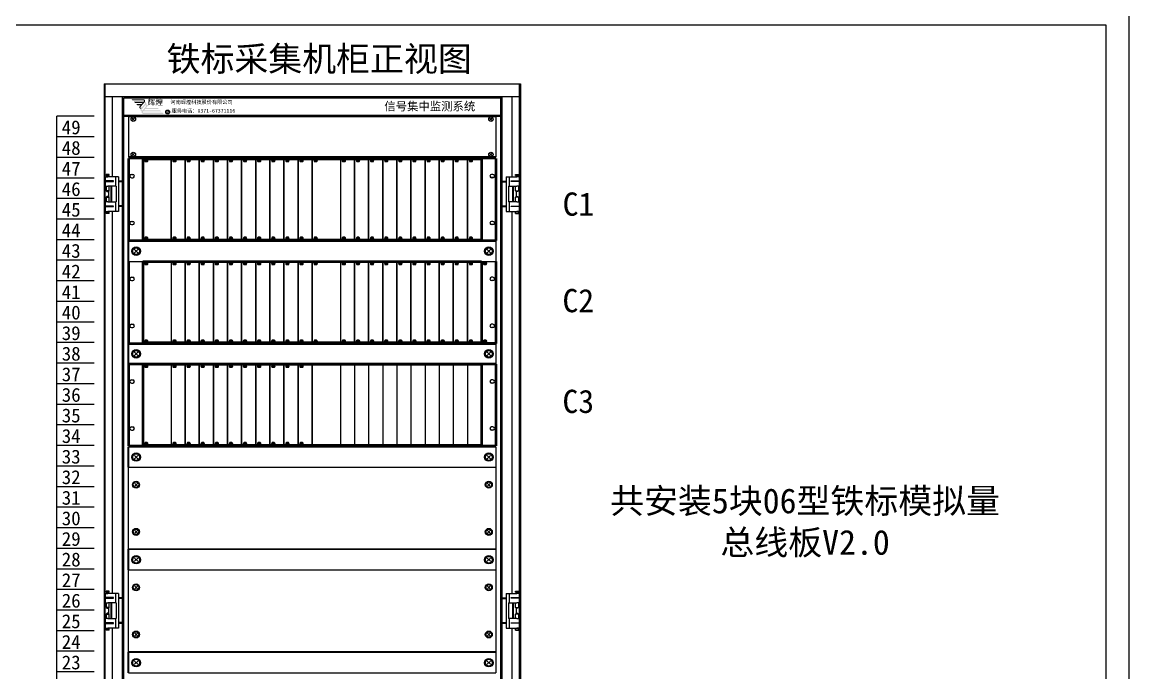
# Model space of a CAD drawing. Extents: x -75138 to 15640, y -12340 to 70479.
# Drawn here: x 4848 to 7240, y -4880 to -3474 of the extents above; entities that cross this region are included whole.
import ezdxf
from ezdxf.enums import TextEntityAlignment as Align

# ---------------------------------------------------------------- set-up
doc = ezdxf.new("R2010")
doc.units = 0
doc.linetypes.add('CENTER', pattern=[2, 1.25, -0.25, 0.25, -0.25])
doc.layers.get('0').update_dxf_attribs({"linetype": 'CONTINUOUS'})
doc.layers.get('Defpoints').update_dxf_attribs({"linetype": 'CONTINUOUS'})
for name, color, linetype, lineweight in [('6文字层', 3, 'CONTINUOUS', 35), ('中心线', 1, 'CENTER', 18), ('轮廓', 7, 'CONTINUOUS', 50)]:
    doc.layers.add(name, color=color, linetype=linetype, lineweight=lineweight)
doc.layers.add('参考线层', color=4, linetype='CONTINUOUS', plot=False)
for name, color, linetype in [('图框_外框线', 7, 'CONTINUOUS'), ('尺寸线', 3, 'CONTINUOUS'), ('轮廓线', 7, 'CONTINUOUS')]:
    doc.layers.add(name, color=color, linetype=linetype)
doc.styles.add('Ht', font='SIMHEI.TTF')
doc.styles.get("Standard").update_dxf_attribs({"font": 'SIMFANG.TTF'})
doc.styles.add('仿宋3.5', font='SIMFANG.TTF', dxfattribs={"width": 0.7, "height": 3.5})
doc.styles.add('宋体', font='SimSun.ttf')
doc.styles.add('黑', font='SIMHEI.TTF')
doc.styles.add('黑体', font='SIMHEI.TTF')

# ---------------------------------------------------------------- blocks, each defined once
blk = doc.blocks.new('机架')
at = {"color": 7, "linetype": 'Continuous', "ltscale": 25.4}
for p, q in [((10682.3, 8398.9), (10682.3, 8396.2)), ((10688.5, 8396.2), (10682.3, 8396.2)), ((10688.5, 8396.2), (10688.5, 8398.9))]:
    blk.add_line(p, q, dxfattribs=at)
blk.add_line((11559.5, 7575.7), (11559.5, 8400.7))
at = {"layer": '尺寸线'}
blk.add_line((10720.1, 6428), (10720.1, 6428), dxfattribs=at)
at = {"layer": '轮廓线'}
for p, q in [((10677.6, 8676.2), (10677.6, 6326.2)), ((10677.6, 8676.2), (11577.6, 8676.2)), ((10680.1, 6385.6), (10680.1, 8676.2)), ((11575, 6385.6), (11575, 8676.2)), ((11577.6, 8676.2), (11577.6, 6326.2)), ((10680.1, 8648.7), (11577.6, 8648.7)), ((10695.6, 8475.7), (10695.6, 8648.7)), ((10717.6, 6385.6), (10717.6, 8648.7)), ((10720, 8646.2), (11535.1, 8646.2)), ((10720.1, 6388.1), (10720.1, 8646.2)), ((11535.1, 6385.6), (11535.1, 8648.7)), ((11537.5, 6385.6), (11537.5, 8648.7)), ((11559.5, 8475.7), (11559.5, 8648.7)), ((10680.1, 8475.7), (10685.4, 8475.7)), ((10680.1, 8475.7), (10680.1, 8455.2)), ((10681.4, 8465.4), (10681.4, 8466.8)), ((10685.4, 8466.8), (10681.4, 8466.8)), ((10688.5, 8480.2), (10682.3, 8480.2)), ((10682.3, 8480.2), (10682.3, 8478.4)), ((10688.5, 8478.4), (10682.3, 8478.4)), ((10682.3, 8476.2), (10688.5, 8476.2)), ((10682.3, 8476.2), (10682.3, 8475.7)), ((10683.5, 8478.4), (10683.5, 8476.2)), ((10702, 8475.7), (10685.4, 8475.7)), ((10697.7, 8466.8), (10685.4, 8466.8)), ((10687.4, 8478.4), (10687.4, 8476.2)), ((10687.4, 8476.2), (10687.4, 8478.4)), ((10688.5, 8478.4), (10688.5, 8480.2)), ((10688.5, 8475.7), (10688.5, 8476.2)), ((10697.7, 8465.4), (10697.7, 8466.8)), ((10708.4, 8475.7), (10702, 8475.7)), ((10702, 8475.7), (10702, 8455.2)), ((10708.4, 8475.7), (10708.4, 8466.3)), ((10708.4, 8466.3), (10708.4, 8464.5)), ((10717.6, 8466.3), (10708.4, 8466.3)), ((11537.5, 8466.3), (11546.7, 8466.3)), ((11546.7, 8475.7), (11546.7, 8466.3)), ((11546.7, 8475.7), (11553.1, 8475.7)), ((11546.7, 8466.3), (11546.7, 8464.5)), ((11553.1, 8475.7), (11553.1, 8455.2)), ((11553.1, 8475.7), (11569.7, 8475.7)), ((11557.4, 8466.8), (11569.7, 8466.8)), ((11557.4, 8465.4), (11557.4, 8466.8)), ((11566.6, 8478.4), (11566.6, 8480.2)), ((11566.6, 8480.2), (11572.8, 8480.2)), ((11566.6, 8478.4), (11572.8, 8478.4)), ((11566.6, 8475.7), (11566.6, 8476.2)), ((11572.8, 8476.2), (11566.6, 8476.2)), ((11567.7, 8476.2), (11567.7, 8478.4)), ((11567.7, 8478.4), (11567.7, 8476.2)), ((11575, 8475.7), (11569.7, 8475.7)), ((11569.7, 8466.8), (11573.7, 8466.8)), ((11571.6, 8478.4), (11571.6, 8476.2)), ((11572.8, 8480.2), (11572.8, 8478.4)), ((11572.8, 8476.2), (11572.8, 8475.7)), ((11573.7, 8465.4), (11573.7, 8466.8)), ((11575, 8475.7), (11575, 8455.2)), ((10680.1, 8455.2), (10685.4, 8455.2)), ((10681.4, 8465.4), (10685.4, 8465.4)), ((10682.3, 8455.2), (10682.3, 8445.3)), ((10688.5, 8445.3), (10682.3, 8445.3)), ((10682.3, 8445.3), (10684.1, 8443.6)), ((10684.1, 8443.6), (10686.8, 8443.6)), ((10685.4, 8465.4), (10697.7, 8465.4)), ((10702, 8455.2), (10685.4, 8455.2)), ((10686.8, 8443.6), (10688.5, 8445.3)), ((10687.4, 8444.2), (10687.4, 8432.2)), ((10688.5, 8445.3), (10688.5, 8455.2)), ((10693.2, 8421.2), (10693.2, 8455.2)), ((10694.1, 8443.6), (10694.1, 8455.2)), ((10694.1, 8443.6), (10694.3, 8443.6)), ((10694.3, 8432.8), (10694.3, 8443.6)), ((10704, 8455.2), (10702, 8455.2)), ((10704, 8455.2), (10704, 8421.2)), ((10708.4, 8464.5), (10708.4, 8412.8)), ((10717.6, 8464.5), (10708.4, 8464.5)), ((11537.5, 8464.5), (11546.7, 8464.5)), ((11546.7, 8464.5), (11546.7, 8412.8)), ((11551.1, 8455.2), (11551.1, 8421.2)), ((11551.1, 8455.2), (11553.1, 8455.2)), ((11553.1, 8455.2), (11569.7, 8455.2)), ((11569.7, 8465.4), (11557.4, 8465.4)), ((11561, 8443.6), (11560.8, 8443.6)), ((11560.8, 8432.8), (11560.8, 8443.6)), ((11561, 8443.6), (11561, 8455.2)), ((11561.9, 8421.2), (11561.9, 8455.2)), ((11566.6, 8445.3), (11566.6, 8455.2)), ((11568.4, 8443.6), (11566.6, 8445.3)), ((11566.6, 8445.3), (11572.8, 8445.3)), ((11567.7, 8444.2), (11567.7, 8432.2)), ((11571, 8443.6), (11568.4, 8443.6)), ((11573.7, 8465.4), (11569.7, 8465.4)), ((11575, 8455.2), (11569.7, 8455.2)), ((11572.8, 8445.3), (11571, 8443.6)), ((11572.8, 8455.2), (11572.8, 8445.3)), ((10685.4, 8421.2), (10680.1, 8421.2)), ((10680.1, 8421.2), (10680.1, 8400.7)), ((10684.1, 8432.8), (10682.3, 8431.1)), ((10682.3, 8431.1), (10688.5, 8431.1)), ((10682.3, 8431.1), (10682.3, 8421.2)), ((10686.8, 8432.8), (10684.1, 8432.8)), ((10685.4, 8421.2), (10702, 8421.2)), ((10688.5, 8431.1), (10686.8, 8432.8)), ((10688.5, 8421.2), (10688.5, 8431.1)), ((10694.1, 8421.2), (10694.1, 8432.8)), ((10694.3, 8432.8), (10694.1, 8432.8)), ((10702, 8421.2), (10702, 8400.7)), ((10702, 8421.2), (10704, 8421.2)), ((11553.1, 8421.2), (11551.1, 8421.2)), ((11569.7, 8421.2), (11553.1, 8421.2)), ((11553.1, 8421.2), (11553.1, 8400.7)), ((11560.8, 8432.8), (11561, 8432.8)), ((11561, 8421.2), (11561, 8432.8)), ((11566.6, 8431.1), (11568.4, 8432.8)), ((11566.6, 8421.2), (11566.6, 8431.1)), ((11572.8, 8431.1), (11566.6, 8431.1)), ((11568.4, 8432.8), (11571, 8432.8)), ((11569.7, 8421.2), (11575, 8421.2)), ((11571, 8432.8), (11572.8, 8431.1)), ((11572.8, 8431.1), (11572.8, 8421.2)), ((11575, 8421.2), (11575, 8400.7)), ((10680.1, 8400.7), (10685.4, 8400.7)), ((10681.4, 8411), (10681.4, 8412.3)), ((10685.4, 8412.3), (10681.4, 8412.3)), ((10681.4, 8411), (10685.4, 8411)), ((10682.3, 8398.9), (10688.5, 8398.9)), ((10683.5, 8400.7), (10683.5, 8398.9)), ((10697.7, 8412.3), (10685.4, 8412.3)), ((10685.4, 8411), (10697.7, 8411)), ((10702, 8400.7), (10685.4, 8400.7)), ((10687.4, 8400.7), (10687.4, 8398.9)), ((10687.4, 8398.9), (10687.4, 8400.7)), ((10697.7, 8411), (10697.7, 8412.3)), ((10708.4, 8400.7), (10702, 8400.7)), ((10708.4, 8412.8), (10708.4, 8411)), ((10717.6, 8412.8), (10708.4, 8412.8)), ((10708.4, 8411), (10708.4, 8400.7)), ((10717.6, 8411), (10708.4, 8411)), ((11537.5, 8412.8), (11546.7, 8412.8)), ((11537.5, 8411), (11546.7, 8411)), ((11546.7, 8412.8), (11546.7, 8411)), ((11546.7, 8411), (11546.7, 8400.7)), ((11546.7, 8400.7), (11553.1, 8400.7)), ((11553.1, 8400.7), (11569.7, 8400.7)), ((11557.4, 8412.3), (11569.7, 8412.3)), ((11557.4, 8411), (11557.4, 8412.3)), ((11569.7, 8411), (11557.4, 8411)), ((11566.6, 8396.2), (11566.6, 8398.9)), ((11572.8, 8398.9), (11566.6, 8398.9)), ((11566.6, 8396.2), (11572.8, 8396.2)), ((11567.7, 8398.9), (11567.7, 8400.7)), ((11567.7, 8400.7), (11567.7, 8398.9)), ((11569.7, 8412.3), (11573.7, 8412.3)), ((11573.7, 8411), (11569.7, 8411)), ((11575, 8400.7), (11569.7, 8400.7)), ((11571.6, 8400.7), (11571.6, 8398.9)), ((11572.8, 8398.9), (11572.8, 8396.2)), ((11573.7, 8411), (11573.7, 8412.3)), ((10680.1, 7575.7), (10680.1, 7555.1)), ((10680.1, 7575.7), (10685.4, 7575.7)), ((10685.4, 7566.7), (10681.4, 7566.7)), ((10681.4, 7565.4), (10681.4, 7566.7)), ((10681.4, 7565.4), (10685.4, 7565.4)), ((10682.3, 7580.1), (10682.3, 7578.3)), ((10688.5, 7580.1), (10682.3, 7580.1)), ((10688.5, 7578.3), (10682.3, 7578.3)), ((10682.3, 7576.1), (10682.3, 7575.7)), ((10682.3, 7576.1), (10688.5, 7576.1)), ((10683.5, 7578.3), (10683.5, 7576.1)), ((10702, 7575.7), (10685.4, 7575.7)), ((10697.7, 7566.7), (10685.4, 7566.7)), ((10685.4, 7565.4), (10697.7, 7565.4)), ((10687.4, 7576.1), (10687.4, 7578.3)), ((10687.4, 7578.3), (10687.4, 7576.1)), ((10688.5, 7578.3), (10688.5, 7580.1)), ((10688.5, 7575.7), (10688.5, 7576.1)), ((10697.7, 7565.4), (10697.7, 7566.7)), ((10702, 7575.7), (10702, 7555.1)), ((10708.4, 7575.7), (10702, 7575.7)), ((10708.4, 7575.7), (10708.4, 7566.3)), ((10717.6, 7566.3), (10708.4, 7566.3)), ((10708.4, 7566.3), (10708.4, 7564.5)), ((10717.6, 7564.5), (10708.4, 7564.5)), ((10708.4, 7564.5), (10708.4, 7512.7)), ((11537.5, 7566.3), (11546.7, 7566.3)), ((11537.5, 7564.5), (11546.7, 7564.5)), ((11546.7, 7575.7), (11553.1, 7575.7)), ((11546.7, 7575.7), (11546.7, 7566.3)), ((11546.7, 7566.3), (11546.7, 7564.5)), ((11546.7, 7564.5), (11546.7, 7512.8)), ((11553.1, 7575.7), (11569.7, 7575.7)), ((11553.1, 7575.7), (11553.1, 7555.2)), ((11557.4, 7565.4), (11557.4, 7566.8)), ((11557.4, 7566.8), (11569.7, 7566.8)), ((11569.7, 7565.4), (11557.4, 7565.4)), ((11566.6, 7580.2), (11572.8, 7580.2)), ((11566.6, 7578.4), (11566.6, 7580.2)), ((11566.6, 7578.4), (11572.8, 7578.4)), ((11572.8, 7576.2), (11566.6, 7576.2)), ((11566.6, 7575.7), (11566.6, 7576.2)), ((11567.7, 7578.4), (11567.7, 7576.2)), ((11567.7, 7576.2), (11567.7, 7578.4)), ((11575, 7575.7), (11569.7, 7575.7)), ((11569.7, 7566.8), (11573.7, 7566.8)), ((11573.7, 7565.4), (11569.7, 7565.4)), ((11571.6, 7578.4), (11571.6, 7576.2)), ((11572.8, 7580.2), (11572.8, 7578.4)), ((11572.8, 7576.2), (11572.8, 7575.7)), ((11573.7, 7565.4), (11573.7, 7566.8)), ((11575, 7575.7), (11575, 7555.2)), ((10680.1, 7555.1), (10685.4, 7555.1)), ((10682.3, 7555.1), (10682.3, 7545.3)), ((10682.3, 7545.3), (10684.1, 7543.5)), ((10688.5, 7545.3), (10682.3, 7545.3)), ((10684.1, 7543.5), (10686.8, 7543.5)), ((10702, 7555.1), (10685.4, 7555.1)), ((10686.8, 7543.5), (10688.5, 7545.3)), ((10687.4, 7544.2), (10687.4, 7532.1)), ((10688.5, 7545.3), (10688.5, 7555.1)), ((10693.2, 7521.2), (10693.2, 7555.1)), ((10694.1, 7543.5), (10694.1, 7555.1)), ((10694.1, 7543.5), (10694.3, 7543.5)), ((10694.3, 7532.8), (10694.3, 7543.5)), ((10704, 7555.1), (10702, 7555.1)), ((10704, 7555.1), (10704, 7521.2)), ((11551.1, 7555.2), (11553.1, 7555.2)), ((11551.1, 7555.2), (11551.1, 7521.2)), ((11553.1, 7555.2), (11569.7, 7555.2)), ((11560.8, 7532.8), (11560.8, 7543.6)), ((11561, 7543.6), (11560.8, 7543.6)), ((11561, 7543.6), (11561, 7555.2)), ((11561.9, 7521.2), (11561.9, 7555.2)), ((11566.6, 7545.3), (11566.6, 7555.2)), ((11566.6, 7545.3), (11572.8, 7545.3)), ((11568.4, 7543.6), (11566.6, 7545.3)), ((11567.7, 7544.2), (11567.7, 7532.2)), ((11571, 7543.6), (11568.4, 7543.6)), ((11575, 7555.2), (11569.7, 7555.2)), ((11572.8, 7545.3), (11571, 7543.6)), ((11572.8, 7555.2), (11572.8, 7545.3)), ((10680.1, 7521.2), (10680.1, 7500.7)), ((10685.4, 7521.2), (10680.1, 7521.2)), ((10685.4, 7512.3), (10681.4, 7512.3)), ((10681.4, 7510.9), (10681.4, 7512.3)), ((10681.4, 7510.9), (10685.4, 7510.9)), ((10684.1, 7532.8), (10682.3, 7531)), ((10682.3, 7531), (10682.3, 7521.2)), ((10682.3, 7531), (10688.5, 7531)), ((10686.8, 7532.8), (10684.1, 7532.8)), ((10685.4, 7521.2), (10702, 7521.2)), ((10697.7, 7512.3), (10685.4, 7512.3)), ((10685.4, 7510.9), (10697.7, 7510.9)), ((10688.5, 7531), (10686.8, 7532.8)), ((10688.5, 7521.2), (10688.5, 7531)), ((10694.3, 7532.8), (10694.1, 7532.8)), ((10694.1, 7521.2), (10694.1, 7532.8)), ((10697.7, 7510.9), (10697.7, 7512.3)), ((10702, 7521.2), (10704, 7521.2)), ((10702, 7521.2), (10702, 7500.7)), ((10717.6, 7512.7), (10708.4, 7512.7)), ((10708.4, 7512.7), (10708.4, 7510.9)), ((10717.6, 7510.9), (10708.4, 7510.9)), ((10708.4, 7510.9), (10708.4, 7500.7)), ((11537.5, 7512.8), (11546.7, 7512.8)), ((11537.5, 7511), (11546.7, 7511)), ((11546.7, 7512.8), (11546.7, 7511)), ((11546.7, 7511), (11546.7, 7500.7)), ((11553.1, 7521.2), (11551.1, 7521.2)), ((11553.1, 7521.2), (11553.1, 7500.7)), ((11569.7, 7521.2), (11553.1, 7521.2)), ((11557.4, 7511), (11557.4, 7512.3)), ((11557.4, 7512.3), (11569.7, 7512.3)), ((11569.7, 7511), (11557.4, 7511)), ((11560.8, 7532.8), (11561, 7532.8)), ((11561, 7521.2), (11561, 7532.8)), ((11566.6, 7531.1), (11568.4, 7532.8)), ((11572.8, 7531.1), (11566.6, 7531.1)), ((11566.6, 7521.2), (11566.6, 7531.1)), ((11568.4, 7532.8), (11571, 7532.8)), ((11569.7, 7521.2), (11575, 7521.2)), ((11569.7, 7512.3), (11573.7, 7512.3)), ((11573.7, 7511), (11569.7, 7511)), ((11571, 7532.8), (11572.8, 7531.1)), ((11572.8, 7531.1), (11572.8, 7521.2)), ((11573.7, 7511), (11573.7, 7512.3)), ((11575, 7521.2), (11575, 7500.7)), ((10680.1, 7500.7), (10685.4, 7500.7)), ((10682.3, 7498.9), (10682.3, 7496.2)), ((10682.3, 7498.9), (10688.5, 7498.9)), ((10688.5, 7496.2), (10682.3, 7496.2)), ((10683.5, 7500.7), (10683.5, 7498.9)), ((10702, 7500.7), (10685.4, 7500.7)), ((10687.4, 7498.9), (10687.4, 7500.7)), ((10687.4, 7500.7), (10687.4, 7498.9)), ((10688.5, 7496.2), (10688.5, 7498.9)), ((10708.4, 7500.7), (10702, 7500.7)), ((11546.7, 7500.7), (11553.1, 7500.7)), ((11553.1, 7500.7), (11569.7, 7500.7)), ((11559.5, 6750.7), (11559.5, 7500.7)), ((11572.8, 7498.9), (11566.6, 7498.9)), ((11566.6, 7496.2), (11566.6, 7498.9)), ((11566.6, 7496.2), (11572.8, 7496.2)), ((11567.7, 7500.7), (11567.7, 7498.9)), ((11567.7, 7498.9), (11567.7, 7500.7)), ((11575, 7500.7), (11569.7, 7500.7)), ((11571.6, 7500.7), (11571.6, 7498.9)), ((11572.8, 7498.9), (11572.8, 7496.2)), ((10680.1, 6750.7), (10685.4, 6750.7)), ((10680.1, 6750.7), (10680.1, 6730.2)), ((10688.5, 6755.2), (10682.3, 6755.2)), ((10682.3, 6755.2), (10682.3, 6753.4)), ((10688.5, 6753.4), (10682.3, 6753.4)), ((10682.3, 6751.2), (10688.5, 6751.2)), ((10682.3, 6751.2), (10682.3, 6750.7)), ((10683.5, 6753.4), (10683.5, 6751.2)), ((10702, 6750.7), (10685.4, 6750.7)), ((10687.4, 6753.4), (10687.4, 6751.2)), ((10687.4, 6751.2), (10687.4, 6753.4)), ((10688.5, 6753.4), (10688.5, 6755.2)), ((10688.5, 6750.7), (10688.5, 6751.2)), ((10708.4, 6750.7), (10702, 6750.7)), ((10702, 6750.7), (10702, 6730.2)), ((10708.4, 6750.7), (10708.4, 6741.3)), ((11546.7, 6750.7), (11546.7, 6741.3)), ((11546.7, 6750.7), (11553.1, 6750.7)), ((11553.1, 6750.7), (11553.1, 6730.2)), ((11553.1, 6750.7), (11569.7, 6750.7)), ((11566.6, 6753.4), (11566.6, 6755.2)), ((11566.6, 6755.2), (11572.8, 6755.2)), ((11566.6, 6753.4), (11572.8, 6753.4)), ((11566.6, 6750.7), (11566.6, 6751.2)), ((11572.8, 6751.2), (11566.6, 6751.2)), ((11567.7, 6751.2), (11567.7, 6753.4)), ((11567.7, 6753.4), (11567.7, 6751.2)), ((11575, 6750.7), (11569.7, 6750.7)), ((11571.6, 6753.4), (11571.6, 6751.2)), ((11572.8, 6755.2), (11572.8, 6753.4)), ((11572.8, 6751.2), (11572.8, 6750.7)), ((11575, 6750.7), (11575, 6730.2)), ((10680.1, 6730.2), (10685.4, 6730.2)), ((10681.4, 6740.4), (10681.4, 6741.8)), ((10685.4, 6741.8), (10681.4, 6741.8)), ((10681.4, 6740.4), (10685.4, 6740.4)), ((10682.3, 6730.2), (10682.3, 6720.3)), ((10688.5, 6720.3), (10682.3, 6720.3)), ((10682.3, 6720.3), (10684.1, 6718.6)), ((10697.7, 6741.8), (10685.4, 6741.8)), ((10685.4, 6740.4), (10697.7, 6740.4)), ((10702, 6730.2), (10685.4, 6730.2)), ((10686.8, 6718.6), (10688.5, 6720.3)), ((10688.5, 6720.3), (10688.5, 6730.2)), ((10693.2, 6696.2), (10693.2, 6730.2)), ((10694.1, 6718.6), (10694.1, 6730.2)), ((10697.7, 6740.4), (10697.7, 6741.8)), ((10704, 6730.2), (10702, 6730.2)), ((10704, 6730.2), (10704, 6696.2)), ((10708.4, 6741.3), (10708.4, 6739.5)), ((10717.6, 6741.3), (10708.4, 6741.3)), ((10708.4, 6739.5), (10708.4, 6687.8)), ((10717.6, 6739.5), (10708.4, 6739.5)), ((11537.5, 6741.3), (11546.7, 6741.3)), ((11537.5, 6739.5), (11546.7, 6739.5)), ((11546.7, 6741.3), (11546.7, 6739.5)), ((11546.7, 6739.5), (11546.7, 6687.8)), ((11551.1, 6730.2), (11551.1, 6696.2)), ((11551.1, 6730.2), (11553.1, 6730.2)), ((11553.1, 6730.2), (11569.7, 6730.2)), ((11557.4, 6741.8), (11569.7, 6741.8)), ((11557.4, 6740.4), (11557.4, 6741.8)), ((11569.7, 6740.4), (11557.4, 6740.4)), ((11561, 6718.6), (11561, 6730.2)), ((11561.9, 6696.2), (11561.9, 6730.2)), ((11566.6, 6720.3), (11566.6, 6730.2)), ((11568.4, 6718.6), (11566.6, 6720.3)), ((11566.6, 6720.3), (11572.8, 6720.3)), ((11569.7, 6741.8), (11573.7, 6741.8)), ((11573.7, 6740.4), (11569.7, 6740.4)), ((11575, 6730.2), (11569.7, 6730.2)), ((11572.8, 6720.3), (11571, 6718.6)), ((11572.8, 6730.2), (11572.8, 6720.3)), ((11573.7, 6740.4), (11573.7, 6741.8)), ((10685.4, 6696.2), (10680.1, 6696.2)), ((10680.1, 6696.2), (10680.1, 6675.7)), ((10684.1, 6707.8), (10682.3, 6706.1)), ((10682.3, 6706.1), (10688.5, 6706.1)), ((10682.3, 6706.1), (10682.3, 6696.2)), ((10684.1, 6718.6), (10686.8, 6718.6)), ((10686.8, 6707.8), (10684.1, 6707.8)), ((10685.4, 6696.2), (10702, 6696.2)), ((10688.5, 6706.1), (10686.8, 6707.8)), ((10687.4, 6719.2), (10687.4, 6707.2)), ((10688.5, 6696.2), (10688.5, 6706.1)), ((10694.1, 6718.6), (10694.3, 6718.6)), ((10694.1, 6696.2), (10694.1, 6707.8)), ((10694.3, 6707.8), (10694.1, 6707.8)), ((10694.3, 6707.8), (10694.3, 6718.6)), ((10702, 6696.2), (10702, 6675.7)), ((10702, 6696.2), (10704, 6696.2)), ((11553.1, 6696.2), (11551.1, 6696.2)), ((11569.7, 6696.2), (11553.1, 6696.2)), ((11553.1, 6696.2), (11553.1, 6675.7)), ((11561, 6718.6), (11560.8, 6718.6)), ((11560.8, 6707.8), (11560.8, 6718.6)), ((11560.8, 6707.8), (11561, 6707.8)), ((11561, 6696.2), (11561, 6707.8)), ((11566.6, 6706.1), (11568.4, 6707.8)), ((11566.6, 6696.2), (11566.6, 6706.1)), ((11572.8, 6706.1), (11566.6, 6706.1)), ((11567.7, 6719.2), (11567.7, 6707.2)), ((11571, 6718.6), (11568.4, 6718.6)), ((11568.4, 6707.8), (11571, 6707.8)), ((11569.7, 6696.2), (11575, 6696.2)), ((11571, 6707.8), (11572.8, 6706.1)), ((11572.8, 6706.1), (11572.8, 6696.2)), ((11575, 6696.2), (11575, 6675.7)), ((10680.1, 6675.7), (10685.4, 6675.7)), ((10681.4, 6686), (10681.4, 6687.3)), ((10685.4, 6687.3), (10681.4, 6687.3)), ((10681.4, 6686), (10685.4, 6686)), ((10682.3, 6673.9), (10688.5, 6673.9)), ((10682.3, 6673.9), (10682.3, 6671.2)), ((10683.5, 6675.7), (10683.5, 6673.9)), ((10697.7, 6687.3), (10685.4, 6687.3)), ((10685.4, 6686), (10697.7, 6686)), ((10702, 6675.7), (10685.4, 6675.7)), ((10687.4, 6675.7), (10687.4, 6673.9)), ((10687.4, 6673.9), (10687.4, 6675.7)), ((10688.5, 6671.2), (10688.5, 6673.9)), ((10695.6, 6385.6), (10695.6, 6675.7)), ((10697.7, 6686), (10697.7, 6687.3)), ((10708.4, 6675.7), (10702, 6675.7)), ((10708.4, 6687.8), (10708.4, 6686)), ((10717.6, 6687.8), (10708.4, 6687.8)), ((10708.4, 6686), (10708.4, 6675.7)), ((10717.6, 6686), (10708.4, 6686)), ((11537.5, 6687.8), (11546.7, 6687.8)), ((11537.5, 6686), (11546.7, 6686)), ((11546.7, 6687.8), (11546.7, 6686)), ((11546.7, 6686), (11546.7, 6675.7)), ((11546.7, 6675.7), (11553.1, 6675.7)), ((11553.1, 6675.7), (11569.7, 6675.7)), ((11557.4, 6687.3), (11569.7, 6687.3)), ((11557.4, 6686), (11557.4, 6687.3)), ((11569.7, 6686), (11557.4, 6686)), ((11566.6, 6671.2), (11566.6, 6673.9)), ((11572.8, 6673.9), (11566.6, 6673.9)), ((11567.7, 6673.9), (11567.7, 6675.7)), ((11567.7, 6675.7), (11567.7, 6673.9)), ((11569.7, 6687.3), (11573.7, 6687.3)), ((11573.7, 6686), (11569.7, 6686)), ((11575, 6675.7), (11569.7, 6675.7)), ((11571.6, 6675.7), (11571.6, 6673.9)), ((11572.8, 6673.9), (11572.8, 6671.2)), ((11573.7, 6686), (11573.7, 6687.3)), ((10688.5, 6671.2), (10682.3, 6671.2)), ((11566.6, 6671.2), (11572.8, 6671.2)), ((11535.1, 6428.1), (10720.1, 6428.1)), ((10720.1, 6425.6), (11575, 6425.5)), ((10677.6, 6385.6), (11577.6, 6385.6)), ((10720.1, 6403.6), (11535.1, 6403.6)), ((10720.1, 6388.1), (11535.1, 6388.1)), ((10892.7, 6341.2), (10877.7, 6326.2)), ((10892.7, 6341.2), (11362.7, 6341.2)), ((11362.7, 6341.2), (11377.7, 6326.2)), ((10677.6, 6326.2), (10877.7, 6326.2)), ((11377.7, 6326.2), (11577.6, 6326.2))]:
    blk.add_line(p, q, dxfattribs=at)
blk = doc.blocks.new('铁标1U盲板')
at = {"layer": '6文字层', "color": 7}
blk.add_line((11498.1, 8710.8), (11498.1, 8755.2), dxfattribs=at)
at = {"layer": '尺寸线', "color": 0, "lineweight": 25}
blk.add_line((12292.1, 8755.2), (12292.1, 8710.8), dxfattribs=at)
at = {"layer": '轮廓线'}
for p, q in [((11498.1, 8755.2), (12292.1, 8755.2)), ((11498.1, 8755.2), (11498.1, 8710.8)), ((12292.1, 8755.2), (12292.1, 8710.8)), ((11518.3, 8729.3), (11511.4, 8736.2)), ((11511.4, 8729.3), (11518.3, 8736.2)), ((12280.5, 8729.3), (12273.6, 8736.2)), ((12273.6, 8729.3), (12280.5, 8736.2)), ((11498.1, 8710.8), (12292.1, 8710.8))]:
    blk.add_line(p, q, dxfattribs=at)
for centre, radius in [((11514.9, 8732.7), 9.14), ((11514.9, 8732.7), 7.31), ((12277, 8732.7), 9.14), ((12277, 8732.7), 7.31)]:
    blk.add_circle(centre, radius, dxfattribs=at)
blk = doc.blocks.new('06型铁标采集机箱')
for p, q in [((7.5, -34.25), (10.5, -34.25)), ((7.5, -41.25), (10.5, -41.25)), ((788.5, -34.25), (785.5, -34.25)), ((788.5, -41.25), (785.5, -41.25)), ((7.5, -135.75), (10.5, -135.75)), ((7.5, -142.75), (10.5, -142.75)), ((788.5, -135.75), (785.5, -135.75)), ((788.5, -142.75), (785.5, -142.75))]:
    blk.add_line(p, q)
for centre, start, end in [((7.5, -37.75), 90, 270), ((10.5, -37.75), 270, 90), ((785.5, -37.75), 90, 270), ((788.5, -37.75), 270, 90), ((7.5, -139.25), 90, 270), ((10.5, -139.25), 270, 90), ((785.5, -139.25), 90, 270), ((788.5, -139.25), 270, 90)]:
    blk.add_arc(centre, 3.5, start, end)
at = {"layer": 'Defpoints'}
blk.add_line((0.84, 0), (794.84, 0), dxfattribs=at)
at = {"layer": '参考线层'}
for p, q in [((93, -1.075), (93, -175.925)), ((123.5, -1.075), (123.5, -175.925)), ((154, -1.075), (154, -175.925)), ((184.5, -1.075), (184.5, -175.925)), ((215, -1.075), (215, -175.925)), ((245.5, -1.075), (245.5, -175.925)), ((276, -1.075), (276, -175.925)), ((306.5, -1.075), (306.5, -175.925)), ((337, -1.075), (337, -177)), ((367.5, -1.075), (367.5, -175.925)), ((398, -1.075), (398, -175.925)), ((459, -1.075), (459, -175.925)), ((489.5, -1.075), (489.5, -175.925)), ((520, -1.075), (520, -175.925)), ((550.5, -1.075), (550.5, -175.925)), ((581, -1.075), (581, -175.925)), ((611.5, -1.075), (611.5, -175.925)), ((642, -1.075), (642, -175.925)), ((672.5, -1.075), (672.5, -175.925)), ((703, -1.075), (703, -175.925)), ((733.5, -1.075), (733.5, -175.925))]:
    blk.add_line(p, q, dxfattribs=at)
at = {"layer": '轮廓'}
for p, q in [((0.84, 0), (0.84, -177)), ((32, 0), (32, -177)), ((764, -1.075), (32, -1.075)), ((764, 0), (764, -177)), ((794.84, 0), (794.84, -177)), ((0.84, -177), (794.84, -177)), ((764, -175.925), (32, -175.925))]:
    blk.add_line(p, q, dxfattribs=at)
blk = doc.blocks.new('补空板')
at = {"linetype": 'ByBlock'}
for p, q in [((30.5, 0), (0, 0)), ((0, 0), (0, -174.8)), ((5.4, 0), (9.6, 0)), ((30.5, -174.8), (30.5, 0)), ((9.6, -6.2), (5.4, -6.2)), ((30.5, -174.8), (0, -174.8)), ((9.6, -168.6), (5.4, -168.6)), ((5.4, -174.8), (9.6, -174.8))]:
    blk.add_line(p, q, dxfattribs=at)
for p, q in [((8.6, -5.2), (5.7, -1.5)), ((9.3, -4.7), (6.4, -1)), ((8.6, -169.7), (5.7, -173.3)), ((9.3, -170.2), (6.4, -173.8))]:
    blk.add_line(p, q)
for centre, radius in [((7.5, -3.1), 2.5), ((7.5, -3.1), 2.35), ((7.5, -171.7), 2.5), ((7.5, -171.7), 2.35)]:
    blk.add_circle(centre, radius)
for centre, start, end in [((7.5, -3.1), 124.2422, 235.7578), ((7.5, -3.1), 304.2422, 55.7578), ((7.5, -171.7), 124.2422, 235.7578), ((7.5, -171.7), 304.2422, 55.7578)]:
    blk.add_arc(centre, 3.75, start, end, dxfattribs=at)
blk = doc.blocks.new('图框')
blk.add_line((3861.05, 1456.74), (3861.05, 1159.74))
at = {"color": 1, "lineweight": -3}
for p, q in [((3466.05, 1451.74), (3856.05, 1451.74)), ((3856.05, 1451.74), (3856.05, 1164.74))]:
    blk.add_line(p, q, dxfattribs=at)
at = {"style": '仿宋3.5', "width": 0.8}
for tag, p in [('车站站名', (3771.33, 1184.32)), ('图纸名称', (3771.41, 1173.86))]:
    blk.add_attdef(tag, text='', height=4, dxfattribs=at).set_placement(p, align=Align.MIDDLE)
blk = doc.blocks.new('4U(铁标)')
for p, q in [((11970.2, 7205.8), (11975.9, 7211.4)), ((11975.9, 7205.8), (11970.2, 7211.4)), ((12732.3, 7205.8), (12738, 7211.4)), ((12738, 7205.8), (12732.3, 7211.4)), ((11970.2, 7104), (11975.9, 7109.7)), ((11975.9, 7104), (11970.2, 7109.7)), ((12732.3, 7104), (12738, 7109.7)), ((12738, 7104), (12732.3, 7109.7))]:
    blk.add_line(p, q)
blk.add_lwpolyline([(11956.3, 7246.3), (12750.2, 7246.3), (12750.2, 7069.1), (11956.3, 7069.1)], close=True)
for centre, radius in [((11973, 7208.6), 7.53), ((11973, 7208.6), 6.03), ((12735.2, 7208.6), 7.53), ((12735.2, 7208.6), 6.03), ((11973, 7106.8), 7.53), ((11973, 7106.8), 6.03), ((12735.2, 7106.8), 7.53), ((12735.2, 7106.8), 6.03)]:
    blk.add_circle(centre, radius)

msp = doc.modelspace()

# ---------------------------------------------------------------- hatches: boundary and pattern name
h = msp.add_hatch(color=1)
h.paths.add_polyline_path([(5158.6, -3668.4, 1), (5166.9, -3668.4, 1)])
h.paths.add_polyline_path([(5166.3, -3668.4, -1), (5159.2, -3668.4, -1)], flags=16)
at = {"layer": '中心线'}
msp.add_hatch(color=1, dxfattribs=at).paths.add_polyline_path([(5110.6, -3643.5, -0.63707), (5111.4, -3645.2), (5102.3, -3656, 0.572844), (5104.4, -3661.7, -0.047054), (5104.7, -3661.2), (5106.3, -3659.3), (5105, -3659.3, -0.63707), (5104.2, -3657.6), (5113.3, -3646.8, 0.63707), (5110.6, -3641), (5084.9, -3641), (5087.4, -3643.5)])
h = msp.add_hatch(color=1, dxfattribs=at)
h.paths.add_polyline_path([(5108.4, -3648.7), (5110.5, -3646.2), (5090.1, -3646.2), (5092.6, -3648.7)])
h.paths.add_polyline_path([(5095.3, -3651.4), (5097.8, -3653.9), (5104.1, -3653.9), (5106.2, -3651.4)])
h = msp.add_hatch(color=1, dxfattribs=at)
h.paths.add_polyline_path([(5104.7, -3661.3, 0.572844), (5106.8, -3667.1, -0.047054), (5107.2, -3666.5), (5108.7, -3664.7), (5107.4, -3664.7, -0.63707), (5106.6, -3663), (5115.7, -3652.2, 0.572844), (5113.6, -3646.4, -0.047054), (5113.3, -3647), (5111.7, -3648.9), (5113, -3648.9, -0.63707), (5113.8, -3650.6)])
h.paths.add_polyline_path([(5107.2, -3666.5, 0.63707), (5109.9, -3672.4), (5154.3, -3672.4), (5151.8, -3669.9), (5109.9, -3669.9, -0.63707), (5109.1, -3668.1), (5118.1, -3657.4, 0.572844), (5116.1, -3651.6, -0.047054), (5115.7, -3652.2), (5114.1, -3654.1), (5115.4, -3654.1, -0.63707), (5116.2, -3655.8)])
h.paths.add_polyline_path([(5114.3, -3662), (5143.9, -3662), (5141.4, -3659.5), (5116.4, -3659.5)], flags=16)
h.paths.add_polyline_path([(5112, -3664.7), (5109.9, -3667.2), (5149.1, -3667.2), (5146.6, -3664.7)], flags=16)
h = msp.add_hatch(color=1, dxfattribs=at)
h.paths.add_polyline_path([(5104.7, -3661.3, 0.572844), (5106.8, -3667.1, -0.047054), (5107.2, -3666.5), (5108.7, -3664.7), (5107.4, -3664.7, -0.63707), (5106.6, -3663), (5115.7, -3652.2, 0.572844), (5113.6, -3646.4, -0.047054), (5113.3, -3647), (5111.7, -3648.9), (5113, -3648.9, -0.63707), (5113.8, -3650.6)])
h.paths.add_polyline_path([(5107.2, -3666.5, 0.63707), (5109.9, -3672.4), (5154.3, -3672.4), (5151.8, -3669.9), (5109.9, -3669.9, -0.63707), (5109.1, -3668.1), (5118.1, -3657.4, 0.572844), (5116.1, -3651.6, -0.047054), (5115.7, -3652.2), (5114.1, -3654.1), (5115.4, -3654.1, -0.63707), (5116.2, -3655.8)])
h.paths.add_polyline_path([(5114.3, -3662), (5143.9, -3662), (5141.4, -3659.5), (5116.4, -3659.5)], flags=16)
h.paths.add_polyline_path([(5112, -3664.7), (5109.9, -3667.2), (5149.1, -3667.2), (5146.6, -3664.7)], flags=16)

# ---------------------------------------------------------------- linework, layer by layer
for p, q in [((5067.9, -3675.1), (5882.9, -3675.1)), ((5067.9, -3677.6), (5882.9, -3677.6)), ((5117.7, -3775.2), (5114.8, -3771.6)), ((5118.3, -3774.7), (5115.4, -3771.1)), ((5322.5, -3770.1), (5322.5, -3944.9)), ((5353, -3770.1), (5353, -3944.9)), ((5383.5, -3770.1), (5383.5, -3944.9)), ((5483.7, -3775.2), (5480.8, -3771.6)), ((5484.3, -3774.7), (5481.4, -3771.1)), ((5865.5, -3803.2), (5862.5, -3803.2)), ((5865.5, -3810.2), (5862.5, -3810.2)), ((5865.5, -3904.7), (5862.5, -3904.7)), ((5865.5, -3911.7), (5862.5, -3911.7)), ((5117.7, -3939.8), (5114.8, -3943.4)), ((5118.3, -3940.3), (5115.4, -3943.9)), ((5483.7, -3939.8), (5480.8, -3943.4)), ((5484.3, -3940.3), (5481.4, -3943.9)), ((5118.3, -3997), (5115.4, -3993.4)), ((5484.3, -3997), (5481.4, -3993.4)), ((5117.7, -3997.5), (5114.8, -3993.9)), ((5483.7, -3997.5), (5480.8, -3993.9)), ((5117.7, -4162), (5114.8, -4165.6)), ((5118.3, -4162.5), (5115.4, -4166.1)), ((5483.7, -4162), (5480.8, -4165.6)), ((5484.3, -4162.5), (5481.4, -4166.1)), ((5117.7, -4219), (5114.8, -4215.4)), ((5118.3, -4218.5), (5115.4, -4214.9)), ((5117.7, -4383.6), (5114.8, -4387.2)), ((5118.3, -4384.1), (5115.4, -4387.7)), ((5067.9, -4835.9), (5067.9, -4658.1)), ((5882.9, -4658.1), (5882.9, -4835.9))]:
    msp.add_line(p, q)
at = {"lineweight": 25}
for p, q in [((5085.6, -3686.9), (5091.3, -3681.2)), ((5085.6, -3681.2), (5091.3, -3686.9)), ((5858.4, -3681.2), (5864.1, -3686.9)), ((5858.4, -3686.9), (5864.1, -3681.2)), ((5085.6, -3763.1), (5091.3, -3757.4)), ((5085.6, -3757.4), (5091.3, -3763.1)), ((5858.4, -3757.4), (5864.1, -3763.1)), ((5858.4, -3763.1), (5864.1, -3757.4))]:
    msp.add_line(p, q, dxfattribs=at)
at = {"linetype": 'ByBlock'}
for p, q in [((5139.5, -3770.1), (5109, -3770.1)), ((5109, -3770.1), (5109, -3944.9)), ((5114.4, -3770.1), (5118.6, -3770.1)), ((5118.6, -3776.3), (5114.4, -3776.3)), ((5170, -3944.9), (5170, -3770.1)), ((5322.5, -3770.1), (5292, -3770.1)), ((5353, -3770.1), (5322.5, -3770.1)), ((5322.5, -3770.1), (5322.5, -3944.9)), ((5383.5, -3770.1), (5353, -3770.1)), ((5475, -3770.1), (5475, -3944.9)), ((5480.4, -3770.1), (5484.6, -3770.1)), ((5484.6, -3776.3), (5480.4, -3776.3)), ((5566.5, -3770.1), (5536, -3770.1)), ((5139.5, -3944.9), (5109, -3944.9)), ((5118.6, -3938.7), (5114.4, -3938.7)), ((5114.4, -3944.9), (5118.6, -3944.9)), ((5484.6, -3938.7), (5480.4, -3938.7)), ((5480.4, -3944.9), (5484.6, -3944.9)), ((5566.5, -3944.9), (5536, -3944.9)), ((5109, -3992.3), (5109, -4167.2)), ((5114.4, -3992.3), (5118.6, -3992.3)), ((5475, -3992.3), (5475, -4167.2)), ((5480.4, -3992.3), (5484.6, -3992.3)), ((5118.6, -3998.5), (5114.4, -3998.5)), ((5484.6, -3998.5), (5480.4, -3998.5)), ((5118.6, -4161), (5114.4, -4161)), ((5484.6, -4161), (5480.4, -4161)), ((5114.4, -4167.2), (5118.6, -4167.2)), ((5480.4, -4167.2), (5484.6, -4167.2)), ((5109, -4213.9), (5109, -4388.7)), ((5114.4, -4213.9), (5118.6, -4213.9)), ((5118.6, -4220.1), (5114.4, -4220.1)), ((5480.4, -4213.9), (5484.6, -4213.9)), ((5118.6, -4382.5), (5114.4, -4382.5)), ((5114.4, -4388.7), (5118.6, -4388.7)), ((5480.4, -4388.7), (5484.6, -4388.7))]:
    msp.add_line(p, q, dxfattribs=at)
at = {"lineweight": 25}
for centre in [(5088.5, -3684), (5861.3, -3684), (5088.5, -3760.2), (5861.3, -3760.2)]:
    msp.add_circle(centre, 4.8, dxfattribs=at)
at = {"color": 1}
for radius in [4.14, 3.55]:
    msp.add_circle((5162.7, -3668.4), radius, dxfattribs=at)
for centre, radius in [((5116.5, -3773.2), 2.5), ((5116.5, -3773.2), 2.35), ((5482.5, -3773.2), 2.5), ((5482.5, -3773.2), 2.35), ((5116.5, -3941.8), 2.5), ((5116.5, -3941.8), 2.35), ((5482.5, -3941.8), 2.5), ((5482.5, -3941.8), 2.35), ((5116.5, -3995.4), 2.5), ((5116.5, -3995.4), 2.35), ((5482.5, -3995.4), 2.5), ((5482.5, -3995.4), 2.35), ((5116.5, -4164.1), 2.5), ((5116.5, -4164.1), 2.35), ((5482.5, -4164.1), 2.5), ((5482.5, -4164.1), 2.35), ((5116.5, -4217), 2.5), ((5116.5, -4217), 2.35), ((5116.5, -4385.6), 2.5), ((5116.5, -4385.6), 2.35)]:
    msp.add_circle(centre, radius)
at = {"linetype": 'ByBlock'}
for centre, start, end in [((5116.5, -3773.2), 124.2422, 235.7578), ((5116.5, -3773.2), 304.2422, 55.7578), ((5482.5, -3773.2), 124.2422, 235.7578), ((5482.5, -3773.2), 304.2422, 55.7578), ((5116.5, -3941.8), 124.2422, 235.7578), ((5116.5, -3941.8), 304.2422, 55.7578), ((5482.5, -3941.8), 124.2422, 235.7578), ((5482.5, -3941.8), 304.2422, 55.7578), ((5116.5, -3995.4), 124.2422, 235.7578), ((5116.5, -3995.4), 304.2422, 55.7578), ((5482.5, -3995.4), 124.2422, 235.7578), ((5482.5, -3995.4), 304.2422, 55.7578), ((5116.5, -4164.1), 124.2422, 235.7578), ((5116.5, -4164.1), 304.2422, 55.7578), ((5482.5, -4164.1), 124.2422, 235.7578), ((5482.5, -4164.1), 304.2422, 55.7578), ((5116.5, -4217), 124.2422, 235.7578), ((5116.5, -4217), 304.2422, 55.7578), ((5116.5, -4385.6), 124.2422, 235.7578), ((5116.5, -4385.6), 304.2422, 55.7578)]:
    msp.add_arc(centre, 3.75, start, end, dxfattribs=at)
for centre, start, end in [((5862.5, -3806.7), 90, 270), ((5865.5, -3806.7), 270, 90), ((5862.5, -3908.2), 90, 270), ((5865.5, -3908.2), 270, 90)]:
    msp.add_arc(centre, 3.5, start, end)
at = {"layer": 'Defpoints'}
for p, q in [((5077.9, -3678), (5871.9, -3678)), ((5077.9, -3769), (5871.9, -3769)), ((5077.9, -3991.2), (5871.9, -3991.2)), ((5077.9, -4168.2), (5871.9, -4168.2)), ((5077.9, -4212.8), (5871.9, -4212.8))]:
    msp.add_line(p, q, dxfattribs=at)
at = {"layer": '尺寸线'}
for p, q in [((5003.6, -3677.6), (4923.6, -3677.6)), ((4923.6, -5855.7), (4923.6, -3677.6)), ((5003.6, -3722.1), (4923.6, -3722.1)), ((5003.6, -3766.5), (4923.6, -3766.5)), ((5003.6, -3811), (4923.6, -3811)), ((5003.6, -3855.4), (4923.6, -3855.4)), ((5003.6, -3899.9), (4923.6, -3899.9)), ((5003.6, -3944.3), (4923.6, -3944.3)), ((5003.6, -3988.8), (4923.6, -3988.8)), ((5003.6, -4033.2), (4923.6, -4033.2)), ((5003.6, -4077.7), (4923.6, -4077.7)), ((5003.6, -4122.1), (4923.6, -4122.1)), ((5003.6, -4166.6), (4923.6, -4166.6)), ((5003.6, -4211), (4923.6, -4211)), ((5003.6, -4255.5), (4923.6, -4255.5)), ((5003.6, -4299.9), (4923.6, -4299.9)), ((5003.6, -4344.4), (4923.6, -4344.4)), ((5003.6, -4388.8), (4923.6, -4388.8)), ((5003.6, -4433.3), (4923.6, -4433.3)), ((5003.6, -4477.7), (4923.6, -4477.7)), ((5003.6, -4522.2), (4923.6, -4522.2)), ((5003.6, -4566.6), (4923.6, -4566.6)), ((5003.6, -4611.1), (4923.6, -4611.1)), ((5003.6, -4655.5), (4923.6, -4655.5)), ((5003.6, -4700), (4923.6, -4700)), ((5003.6, -4744.4), (4923.6, -4744.4)), ((5003.6, -4788.9), (4923.6, -4788.9)), ((5003.6, -4833.3), (4923.6, -4833.3)), ((5003.6, -4877.8), (4923.6, -4877.8))]:
    msp.add_line(p, q, dxfattribs=at)
at = {"layer": '尺寸线', "color": 0, "lineweight": 25}
for p, q in [((5077.9, -3678), (5077.9, -3766.1)), ((5871.9, -3678), (5871.9, -3766.1))]:
    msp.add_line(p, q, dxfattribs=at)
at = {"layer": '轮廓'}
for p, q in [((5077.9, -3766.1), (5871.9, -3766.1)), ((5841, -3770.1), (5109, -3770.1)), ((5871.9, -3769), (5871.9, -3946)), ((5841, -3944.9), (5109, -3944.9)), ((5077.9, -3946), (5871.9, -3946)), ((5077.9, -3991.2), (5077.9, -4168.2)), ((5871.9, -3991.2), (5871.9, -4168.2)), ((5077.9, -4168.2), (5871.9, -4168.2)), ((5077.9, -4212.7), (5871.9, -4212.7)), ((5077.9, -4212.8), (5077.9, -4389.8))]:
    msp.add_line(p, q, dxfattribs=at)
at = {"layer": '轮廓线'}
for p, q in [((5043.4, -4708.1), (5043.4, -3883.1)), ((5043.4, -5533.1), (5043.4, -4783.1))]:
    msp.add_line(p, q, dxfattribs=at)

# ---------------------------------------------------------------- block references
at = {"xscale": 10.00048635606572, "yscale": 10.00048635606618, "zscale": 10.00048635606581}
msp.add_blockref('图框', (-31372.7, -17998), dxfattribs=at)
at = {"layer": '图框_外框线', "color": 0}
for name, p in [('06型铁标采集机箱', (5077, -3769)), ('补空板', (5170, -3770.1)), ('补空板', (5200.5, -3770.1)), ('补空板', (5231, -3770.1)), ('补空板', (5261.5, -3770.1)), ('补空板', (5292, -3770.1)), ('补空板', (5322.5, -3770.1)), ('补空板', (5353, -3770.1)), ('补空板', (5383.5, -3770.1)), ('补空板', (5414, -3770.1)), ('补空板', (5444.5, -3770.1)), ('补空板', (5536, -3770.1)), ('补空板', (5566.5, -3770.1)), ('补空板', (5597, -3770.1)), ('补空板', (5627.5, -3770.1)), ('补空板', (5658, -3770.1)), ('补空板', (5688.5, -3770.1)), ('补空板', (5719, -3770.1)), ('补空板', (5749.5, -3770.1)), ('补空板', (5780, -3770.1)), ('补空板', (5810.5, -3770.1)), ('06型铁标采集机箱', (5077, -3991.2)), ('补空板', (5170, -3992.3)), ('补空板', (5200.5, -3992.3)), ('补空板', (5231, -3992.3)), ('补空板', (5261.5, -3992.3)), ('补空板', (5292, -3992.3)), ('补空板', (5322.5, -3992.3)), ('补空板', (5353, -3992.3)), ('补空板', (5383.5, -3992.3)), ('补空板', (5414, -3992.3)), ('补空板', (5444.5, -3992.3)), ('补空板', (5536, -3992.3)), ('补空板', (5566.5, -3992.3)), ('补空板', (5597, -3992.3)), ('补空板', (5627.5, -3992.3)), ('补空板', (5658, -3992.3)), ('补空板', (5688.5, -3992.3)), ('补空板', (5719, -3992.3)), ('补空板', (5749.5, -3992.3)), ('补空板', (5780, -3992.3)), ('补空板', (5810.5, -3992.3)), ('补空板', (5841, -3992.3)), ('06型铁标采集机箱', (5077, -4212.8)), ('补空板', (5170, -4213.9)), ('补空板', (5200.5, -4213.9)), ('补空板', (5231, -4213.9)), ('补空板', (5261.5, -4213.9)), ('补空板', (5292, -4213.9)), ('补空板', (5322.5, -4213.9)), ('补空板', (5353, -4213.9)), ('补空板', (5383.5, -4213.9)), ('补空板', (5414, -4213.9)), ('补空板', (5444.5, -4213.9))]:
    msp.add_blockref(name, p, dxfattribs=at)
at = {"layer": '轮廓线'}
for name, p in [('机架', (-5652.2, -12283.8)), ('铁标1U盲板', (-6420.3, -12701.8)), ('铁标1U盲板', (-6420.3, -12923.5)), ('铁标1U盲板', (-6420.3, -13146.5)), ('4U(铁标)', (-6878.5, -11682.1)), ('铁标1U盲板', (-6420.3, -13368.2)), ('4U(铁标)', (-6878.5, -11903.8)), ('铁标1U盲板', (-6420.3, -13590.6))]:
    msp.add_blockref(name, p, dxfattribs=at)

# ---------------------------------------------------------------- texts
at = {"style": 'Ht'}
for s, height, p in [('信号集中监测系统', 18, (5631, -3665.2)), ('C1', 50.17, (6016.2, -3892.4)), ('C2', 50.17, (6015.9, -4100.9)), ('C3', 50.17, (6015.9, -4318.5))]:
    msp.add_text(s, height=height, dxfattribs=at).set_placement(p)
at = {"color": 1, "style": '宋体'}
msp.add_text('R', height=4.44, dxfattribs=at).set_placement((5161.3, -3670.5))
at = {"char_height": 30, "width": 676.56, "attachment_point": 5}
for s, insert in [('49', (4954.3, -3701.8)), ('48', (4954.3, -3746.2)), ('47', (4954.3, -3790.7)), ('46', (4954.3, -3835.1)), ('45', (4954.3, -3879.6)), ('44', (4954.3, -3924)), ('43', (4954.3, -3968.5)), ('42', (4954.3, -4012.9)), ('41', (4954.3, -4057.4)), ('40', (4954.3, -4101.8)), ('39', (4954.3, -4146.3)), ('38', (4954.3, -4190.7)), ('37', (4954.3, -4235.2)), ('36', (4954.3, -4279.6)), ('35', (4954.3, -4324.1)), ('34', (4954.3, -4368.5)), ('33', (4954.3, -4413)), ('32', (4954.3, -4457.4)), ('31', (4954.3, -4501.9)), ('30', (4954.3, -4546.3)), ('29', (4954.3, -4590.8)), ('28', (4954.3, -4635.2)), ('27', (4954.3, -4679.7)), ('26', (4954.3, -4724.1)), ('25', (4954.3, -4768.6)), ('24', (4954.3, -4813)), ('23', (4954.3, -4857.5))]:
    msp.add_mtext(s, dxfattribs=dict(at, insert=insert))
at = {"layer": '中心线', "color": 1}
msp.add_text('辉煌', height=12, dxfattribs=at).set_placement((5119.2, -3653.3))
at = {"layer": '轮廓线', "color": 7, "linetype": 'ByBlock', "style": '黑体'}
for s, p in [('河南辉煌科技股份有限公司', (5168.8, -3650.9)), ('服务电话：0371-67371116', (5171.3, -3669.7))]:
    msp.add_text(s, height=8, dxfattribs=at).set_placement(p)
at = {"layer": '轮廓线', "attachment_point": 5, "style": '黑'}
for s, insert, char_height, width in [('铁标采集机柜正视图', (5490.2, -3556.6), 53.72, 763.256), ('共安装5块06型铁标模拟量\\P总线板V2.0', (6540.1, -4556.1), 53.721, 1255.58)]:
    msp.add_mtext(s, dxfattribs=dict(at, insert=insert, char_height=char_height, width=width))

doc.saveas('drawing.dxf')
